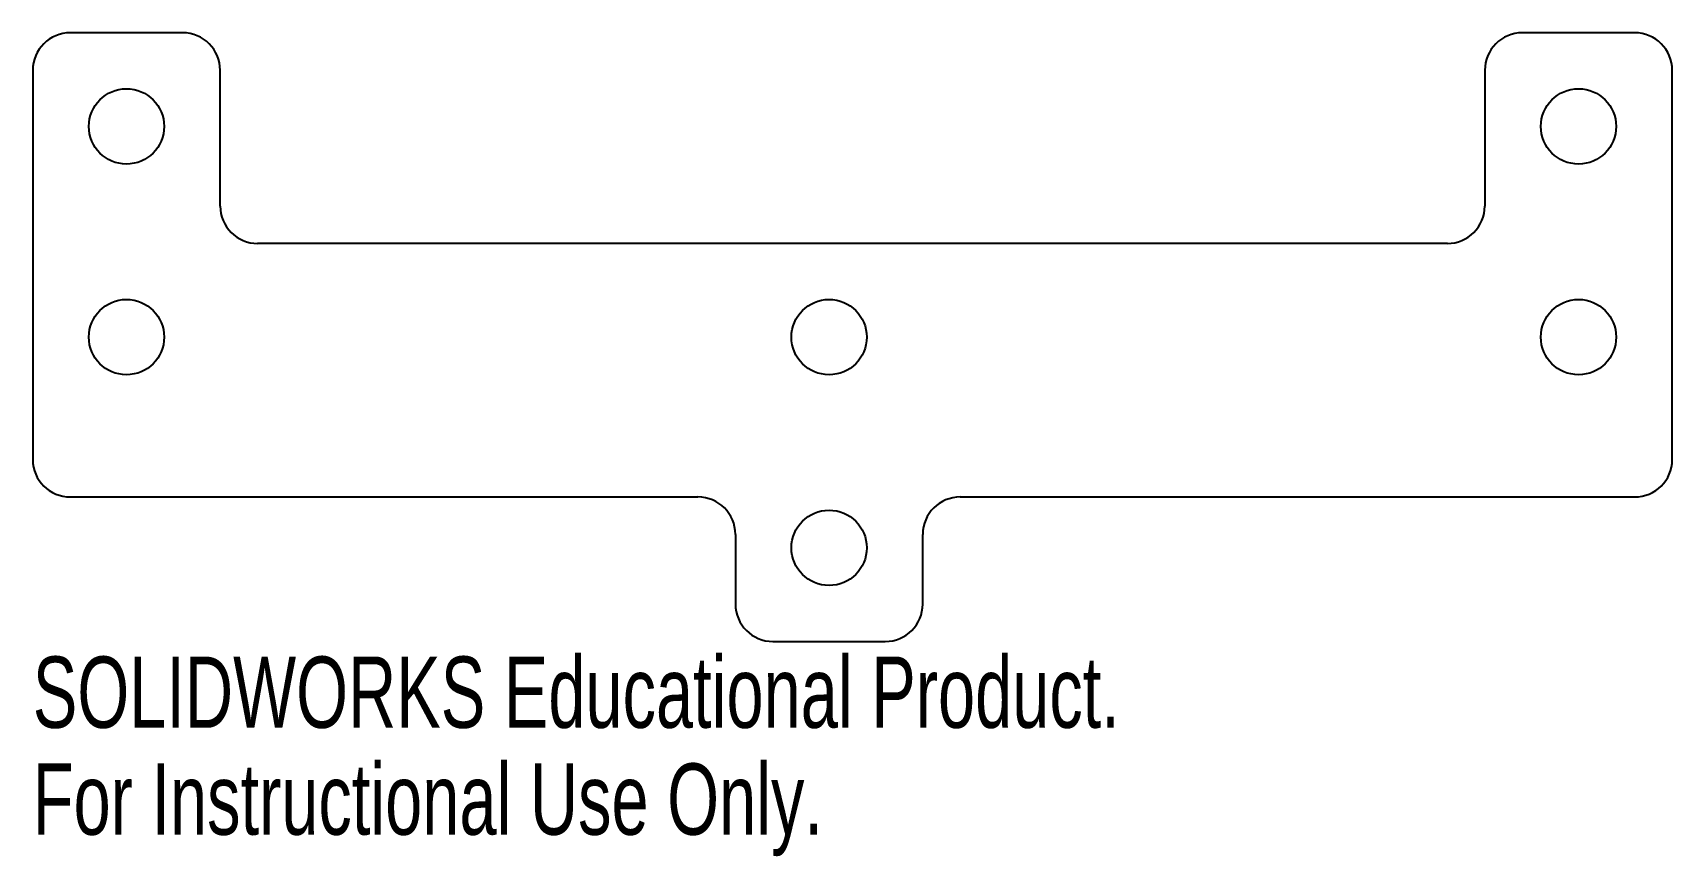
# Model space of a CAD drawing. Header units: inches. Extents: x 1.25 to 5.63, y -5.18 to -2.98.
import ezdxf

# ---------------------------------------------------------------- set-up
doc = ezdxf.new("R2010")
doc.units = ezdxf.units.IN
doc.header["$MEASUREMENT"] = 0
doc.styles.add('SLDTEXTSTYLE0', font='TXT', dxfattribs={"width": 0.7})

msp = doc.modelspace()

# ---------------------------------------------------------------- linework, layer by layer
at = {"color": 7, "linetype": 'Continuous', "lineweight": 25}
for p, q in [((1.65, -2.9773), (1.35, -2.9773)), ((5.525, -2.9773), (5.225, -2.9773)), ((1.25, -3.0773), (1.25, -4.1166)), ((1.75, -3.4398), (1.75, -3.0773)), ((5.125, -3.0773), (5.125, -3.4398)), ((5.625, -4.1166), (5.625, -3.0773)), ((5.025, -3.5398), (1.85, -3.5398)), ((1.35, -4.2166), (3.025, -4.2166)), ((3.725, -4.2166), (5.525, -4.2166)), ((3.125, -4.3166), (3.125, -4.5023)), ((3.625, -4.5023), (3.625, -4.3166)), ((3.225, -4.6023), (3.525, -4.6023))]:
    msp.add_line(p, q, dxfattribs=at)
for centre in [(1.5, -3.2273), (5.375, -3.2273), (1.5, -3.7898), (3.375, -3.7898), (5.375, -3.7898), (3.375, -4.3523)]:
    msp.add_circle(centre, 0.1005, dxfattribs=at)
for centre, start, end in [((1.35, -3.0773), 90, 180), ((1.65, -3.0773), 0, 90), ((5.225, -3.0773), 90, 180), ((5.525, -3.0773), 0, 90), ((1.85, -3.4398), 180, 270), ((5.025, -3.4398), 270, 0), ((1.35, -4.1166), 180, 270), ((5.525, -4.1166), 270, 0), ((3.025, -4.3166), 0, 90), ((3.725, -4.3166), 90, 180), ((3.225, -4.5023), 180, 270), ((3.525, -4.5023), 270, 0)]:
    msp.add_arc(centre, 0.1, start, end, dxfattribs=at)

# ---------------------------------------------------------------- texts
at = {"color": 7, "linetype": 'Continuous', "char_height": 0.1903, "attachment_point": 1, "style": 'SLDTEXTSTYLE0'}
for s, insert in [('SOLIDWORKS Educational Product.', (1.25, -4.6425)), ('For Instructional Use Only.', (1.25, -4.9279))]:
    msp.add_mtext(s, dxfattribs=dict(at, insert=insert))

doc.saveas('drawing.dxf')
